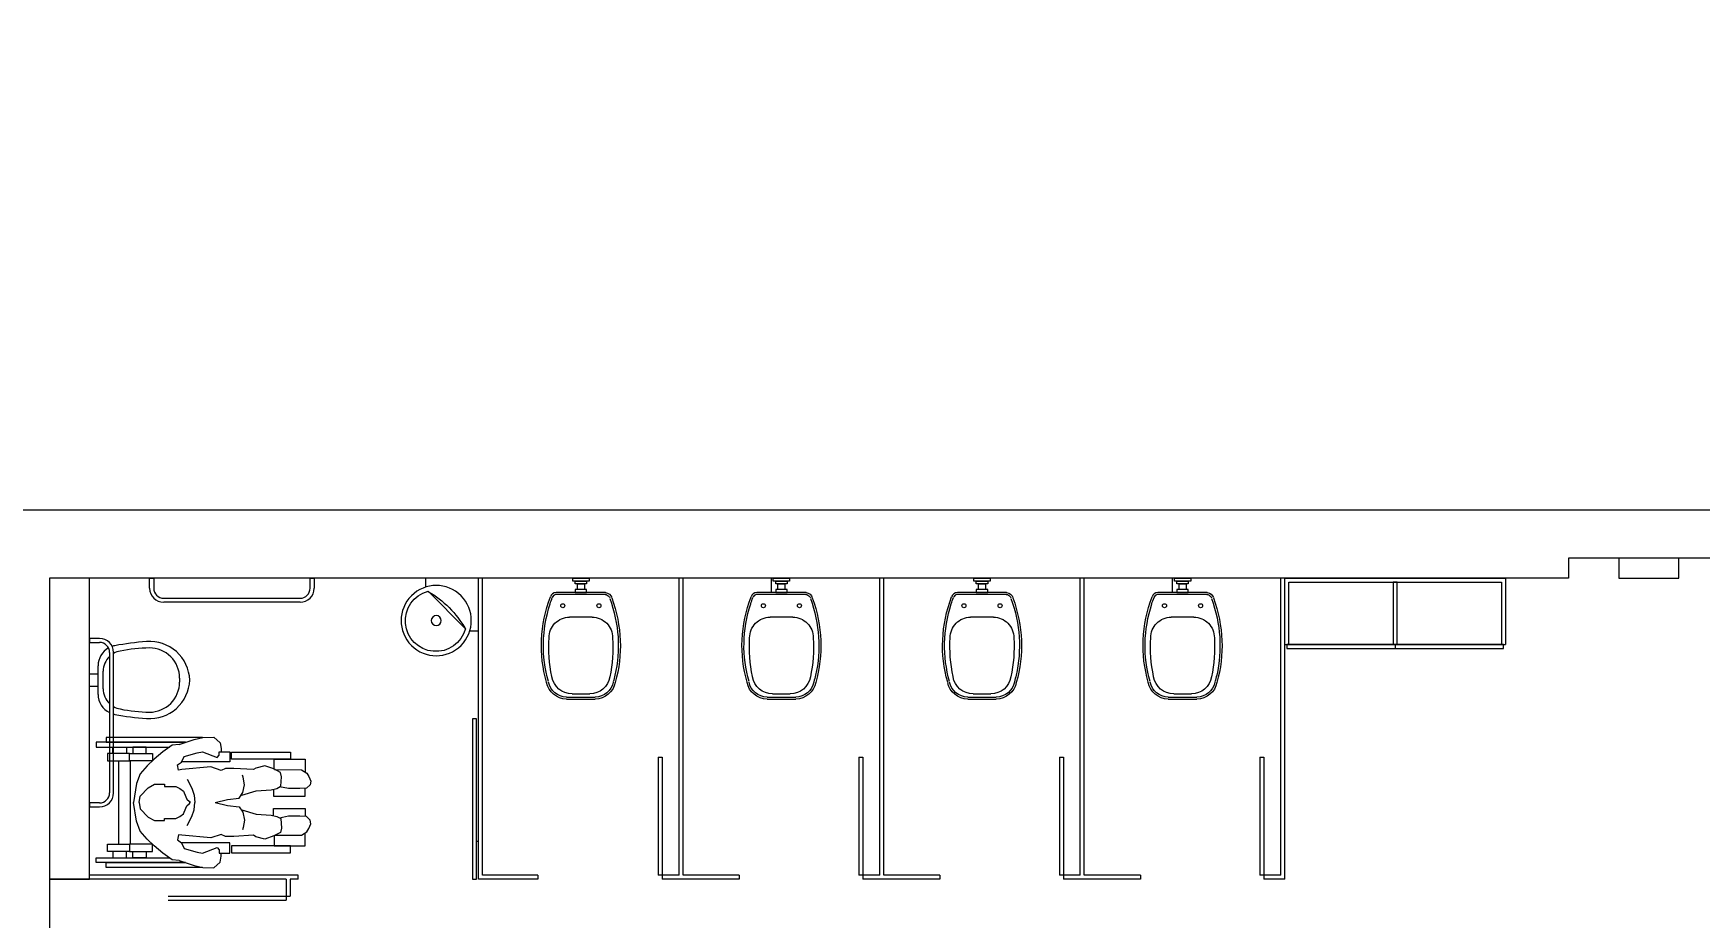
# Model space of a CAD drawing. Header units: metres. Extents: x 2999 to 3109, y 1752 to 1796.
# Drawn here: x 3092.4 to 3100.71, y 1772.1 to 1776.5 of the extents above; entities that cross this region are included whole.
import ezdxf

# ---------------------------------------------------------------- set-up
doc = ezdxf.new("R2010")
doc.units = ezdxf.units.M
doc.layers.add('PAREDES', color=7, linetype='Continuous')
doc.layers.add('VAGAS', color=253, linetype='Continuous')
doc.styles.add('ROMANS', font='romans', dxfattribs={"height": 0.16})
doc.styles.get("Standard").update_dxf_attribs({"font": 'arial.ttf'})
doc.dimstyles.new('Cota', dxfattribs={"dimtxt": 0.07, "dimasz": 0.08, "dimexe": 0.04, "dimexo": 0.04, "dimgap": 0.02, "dimtad": 1, "dimtxsty": 'Standard', "dimcen": 2.5, "dimclrd": 252, "dimclre": 252, "dimadec": 0, "dimazin": 0, "dimtfac": 1, "dimtmove": 0, "dimatfit": 3, "dimfxl": 1, "dimarcsym": 0})

# ---------------------------------------------------------------- blocks, each defined once
blk = doc.blocks.new('*D8')
at = {"layer": 'DEFPOINTS', "color": 0, "transparency": 16777216}
for p in [(3103.6223, 1794.6316), (2999.3766, 1774.0836), (3103.6223, 1773.8875)]:
    blk.add_point(p, dxfattribs=at)
at = {"layer": 'VAGAS', "color": 1, "lineweight": -2, "transparency": 16777216}
for p, q in [((2999.3766, 1774.3836), (2999.3766, 1795.1316)), ((3103.6223, 1774.1875), (3103.6223, 1795.1316)), ((2999.7266, 1794.6316), (3103.2723, 1794.6316))]:
    blk.add_line(p, q, dxfattribs=at)
at = {"layer": 'VAGAS', "color": 1, "transparency": 16777216}
for points in [[(2999.7266, 1794.6899), (2999.7266, 1794.5732), (2999.3766, 1794.6316)], [(3103.2723, 1794.6899), (3103.2723, 1794.5732), (3103.6223, 1794.6316)]]:
    blk.add_solid(points, dxfattribs=at)
at = {"layer": 'VAGAS', "color": 7, "transparency": 16777216, "insert": (3051.4994, 1795.4458), "char_height": 0.16, "attachment_point": 5, "style": 'ROMANS'}
blk.add_mtext('{\\H7.5x;104,25}', dxfattribs=at)
blk = doc.blocks.new('_ArchTick')
at = {"color": 0, "linetype": 'ByBlock', "const_width": 0.15}
blk.add_lwpolyline([(-0.5, -0.5), (0.5, 0.5)], dxfattribs=at)
blk = doc.blocks.new('*D9')
at = {"layer": 'DEFPOINTS', "color": 0, "transparency": 16777216}
for p in [(3055.0298, 1790.4896), (3101.0013, 1756.7775), (3108.2212, 1756.7775)]:
    blk.add_point(p, dxfattribs=at)
at = {"layer": 'VAGAS', "color": 1, "lineweight": -2, "transparency": 16777216}
for p, q in [((3055.3298, 1790.4896), (3108.7212, 1790.4896)), ((3108.2212, 1790.1396), (3108.2212, 1757.1275)), ((3101.3013, 1756.7775), (3108.7212, 1756.7775))]:
    blk.add_line(p, q, dxfattribs=at)
at = {"layer": 'VAGAS', "color": 1, "transparency": 16777216}
for points in [[(3108.1628, 1790.1396), (3108.2795, 1790.1396), (3108.2212, 1790.4896)], [(3108.1628, 1757.1275), (3108.2795, 1757.1275), (3108.2212, 1756.7775)]]:
    blk.add_solid(points, dxfattribs=at)
at = {"layer": 'VAGAS', "color": 7, "transparency": 16777216, "insert": (3107.4069, 1773.6336), "char_height": 0.16, "attachment_point": 5, "rotation": 90, "style": 'ROMANS'}
blk.add_mtext('{\\H7.5x;33,71}', dxfattribs=at)

msp = doc.modelspace()

# ---------------------------------------------------------------- linework, layer by layer
at = {"layer": 'PAREDES', "color": 253, "lineweight": 0}
for p, q in [((3074.4516, 1774.1275), (3102.6426, 1774.1275)), ((3100.8566, 1773.8875), (3100.0566, 1773.8875)), ((3100.0566, 1773.8875), (3100.0566, 1773.7875)), ((3100.6066, 1773.8875), (3100.3066, 1773.8875)), ((3100.3066, 1773.8875), (3100.3066, 1773.7875)), ((3100.6066, 1773.7875), (3100.6066, 1773.8875)), ((3092.4816, 1773.7875), (3092.4816, 1770.1075)), ((3100.0566, 1773.7875), (3092.4816, 1773.7875)), ((3092.6816, 1772.2875), (3092.6816, 1773.7875)), ((3092.9816, 1773.7375), (3092.9816, 1773.7875)), ((3092.9816, 1773.7875), (3093.0016, 1773.7875)), ((3093.0016, 1773.7875), (3093.0016, 1773.7375)), ((3093.7816, 1773.7375), (3093.7816, 1773.7875)), ((3093.7816, 1773.7875), (3093.8016, 1773.7875)), ((3093.8016, 1773.7875), (3093.8016, 1773.7375)), ((3094.359, 1773.7436), (3094.359, 1773.7875)), ((3094.6216, 1772.2875), (3094.6216, 1773.7875)), ((3094.6416, 1772.3075), (3094.6416, 1773.7875)), ((3095.0909, 1773.7732), (3095.0909, 1773.7875)), ((3095.0909, 1773.7875), (3095.1722, 1773.7875)), ((3095.1722, 1773.7732), (3095.0909, 1773.7732)), ((3095.103, 1773.7589), (3095.103, 1773.7732)), ((3095.103, 1773.7732), (3095.1602, 1773.7732)), ((3095.1602, 1773.7589), (3095.103, 1773.7589)), ((3095.114, 1773.7311), (3095.114, 1773.7589)), ((3095.114, 1773.7589), (3095.1491, 1773.7589)), ((3095.1491, 1773.7589), (3095.1491, 1773.7311)), ((3095.1602, 1773.7732), (3095.1602, 1773.7589)), ((3095.1722, 1773.7875), (3095.1722, 1773.7732)), ((3095.6216, 1772.3075), (3095.6216, 1773.7875)), ((3095.6416, 1772.3075), (3095.6416, 1773.7875)), ((3096.0816, 1773.7168), (3096.0816, 1773.7875)), ((3096.0909, 1773.7732), (3096.0909, 1773.7875)), ((3096.0909, 1773.7875), (3096.1722, 1773.7875)), ((3096.1722, 1773.7732), (3096.0909, 1773.7732)), ((3096.103, 1773.7589), (3096.103, 1773.7732)), ((3096.103, 1773.7732), (3096.1602, 1773.7732)), ((3096.1602, 1773.7589), (3096.103, 1773.7589)), ((3096.114, 1773.7311), (3096.114, 1773.7589)), ((3096.114, 1773.7589), (3096.1491, 1773.7589)), ((3096.1491, 1773.7589), (3096.1491, 1773.7311)), ((3096.1602, 1773.7732), (3096.1602, 1773.7589)), ((3096.1722, 1773.7875), (3096.1722, 1773.7732)), ((3096.6216, 1772.3075), (3096.6216, 1773.7875)), ((3096.6416, 1772.3075), (3096.6416, 1773.7875)), ((3097.0909, 1773.7732), (3097.0909, 1773.7875)), ((3097.0909, 1773.7875), (3097.1722, 1773.7875)), ((3097.1722, 1773.7732), (3097.0909, 1773.7732)), ((3097.103, 1773.7589), (3097.103, 1773.7732)), ((3097.103, 1773.7732), (3097.1602, 1773.7732)), ((3097.1602, 1773.7589), (3097.103, 1773.7589)), ((3097.114, 1773.7311), (3097.114, 1773.7589)), ((3097.114, 1773.7589), (3097.1491, 1773.7589)), ((3097.1491, 1773.7589), (3097.1491, 1773.7311)), ((3097.1602, 1773.7732), (3097.1602, 1773.7589)), ((3097.1722, 1773.7875), (3097.1722, 1773.7732)), ((3097.6216, 1772.3075), (3097.6216, 1773.7875)), ((3097.6416, 1772.3075), (3097.6416, 1773.7875)), ((3098.0816, 1773.7168), (3098.0816, 1773.7875)), ((3098.0909, 1773.7732), (3098.0909, 1773.7875)), ((3098.0909, 1773.7875), (3098.1722, 1773.7875)), ((3098.1722, 1773.7732), (3098.0909, 1773.7732)), ((3098.103, 1773.7589), (3098.103, 1773.7732)), ((3098.103, 1773.7732), (3098.1602, 1773.7732)), ((3098.1602, 1773.7589), (3098.103, 1773.7589)), ((3098.114, 1773.7311), (3098.114, 1773.7589)), ((3098.114, 1773.7589), (3098.1491, 1773.7589)), ((3098.1491, 1773.7589), (3098.1491, 1773.7311)), ((3098.1602, 1773.7732), (3098.1602, 1773.7589)), ((3098.1722, 1773.7875), (3098.1722, 1773.7732)), ((3098.6216, 1772.3075), (3098.6216, 1773.7875)), ((3098.6416, 1772.2875), (3098.6416, 1773.7875)), ((3098.6416, 1773.4375), (3098.6416, 1773.7875)), ((3098.6416, 1773.7875), (3099.7416, 1773.7875)), ((3098.6616, 1773.4575), (3098.6616, 1773.7675)), ((3098.6616, 1773.7675), (3099.7216, 1773.7675)), ((3099.1816, 1773.7675), (3099.1816, 1773.4575)), ((3099.2016, 1773.7675), (3099.1816, 1773.7675)), ((3099.2016, 1773.4575), (3099.2016, 1773.7675)), ((3099.7216, 1773.7675), (3099.7216, 1773.4575)), ((3099.7416, 1773.7875), (3099.7416, 1773.4575)), ((3100.3066, 1773.7875), (3100.6066, 1773.7875)), ((3093.0516, 1773.6875), (3093.7316, 1773.6875)), ((3093.7316, 1773.6675), (3093.0516, 1773.6675)), ((3094.5562, 1773.5354), (3094.3695, 1773.7221)), ((3095.2544, 1773.7168), (3095.0087, 1773.7168)), ((3095.2544, 1773.7068), (3095.0087, 1773.7068)), ((3095.103, 1773.7311), (3095.103, 1773.7168)), ((3095.1602, 1773.7311), (3095.103, 1773.7311)), ((3095.103, 1773.7168), (3095.1602, 1773.7168)), ((3095.1491, 1773.7311), (3095.114, 1773.7311)), ((3095.1602, 1773.7168), (3095.1602, 1773.7311)), ((3096.2544, 1773.7168), (3096.0087, 1773.7168)), ((3096.2544, 1773.7068), (3096.0087, 1773.7068)), ((3096.103, 1773.7311), (3096.103, 1773.7168)), ((3096.1602, 1773.7311), (3096.103, 1773.7311)), ((3096.103, 1773.7168), (3096.1602, 1773.7168)), ((3096.1491, 1773.7311), (3096.114, 1773.7311)), ((3096.1602, 1773.7168), (3096.1602, 1773.7311)), ((3097.2544, 1773.7168), (3097.0087, 1773.7168)), ((3097.2544, 1773.7068), (3097.0087, 1773.7068)), ((3097.103, 1773.7311), (3097.103, 1773.7168)), ((3097.1602, 1773.7311), (3097.103, 1773.7311)), ((3097.103, 1773.7168), (3097.1602, 1773.7168)), ((3097.1491, 1773.7311), (3097.114, 1773.7311)), ((3097.1602, 1773.7168), (3097.1602, 1773.7311)), ((3098.2544, 1773.7168), (3098.0087, 1773.7168)), ((3098.2544, 1773.7068), (3098.0087, 1773.7068)), ((3098.103, 1773.7311), (3098.103, 1773.7168)), ((3098.1602, 1773.7311), (3098.103, 1773.7311)), ((3098.103, 1773.7168), (3098.1602, 1773.7168)), ((3098.1491, 1773.7311), (3098.114, 1773.7311)), ((3098.1602, 1773.7168), (3098.1602, 1773.7311)), ((3095.1885, 1773.5932), (3095.0747, 1773.5932)), ((3096.1885, 1773.5932), (3096.0747, 1773.5932)), ((3097.1885, 1773.5932), (3097.0747, 1773.5932)), ((3098.1885, 1773.5932), (3098.0747, 1773.5932)), ((3094.5777, 1773.5249), (3094.6216, 1773.5249)), ((3092.7316, 1773.4875), (3092.6816, 1773.4875)), ((3092.6816, 1773.4875), (3092.6816, 1773.4675)), ((3092.6816, 1773.4675), (3092.7316, 1773.4675)), ((3092.7816, 1773.4175), (3092.7816, 1772.7175)), ((3092.8016, 1772.7175), (3092.8016, 1773.4175)), ((3098.6416, 1773.4575), (3099.7416, 1773.4575)), ((3099.7316, 1773.4575), (3098.6516, 1773.4575)), ((3098.6516, 1773.4575), (3098.6516, 1773.4375)), ((3098.6516, 1773.4375), (3099.7316, 1773.4375)), ((3099.1816, 1773.4575), (3099.2016, 1773.4575)), ((3099.1916, 1773.4575), (3099.1916, 1773.4375)), ((3099.7316, 1773.4375), (3099.7316, 1773.4575)), ((3092.7245, 1773.2087), (3092.7245, 1773.3513)), ((3092.7245, 1773.31), (3092.6816, 1773.31)), ((3092.6816, 1773.25), (3092.7245, 1773.25)), ((3092.7245, 1773.25), (3092.7245, 1773.31)), ((3092.7499, 1773.2361), (3092.7499, 1773.3239)), ((3093.1309, 1773.29), (3093.1309, 1773.27)), ((3095.0603, 1773.1953), (3095.2029, 1773.1953)), ((3095.0603, 1773.1853), (3095.2029, 1773.1853)), ((3095.0877, 1773.2107), (3095.1755, 1773.2107)), ((3096.0603, 1773.1953), (3096.2029, 1773.1953)), ((3096.0603, 1773.1853), (3096.2029, 1773.1853)), ((3096.0877, 1773.2107), (3096.1755, 1773.2107)), ((3097.0603, 1773.1953), (3097.2029, 1773.1953)), ((3097.0603, 1773.1853), (3097.2029, 1773.1853)), ((3097.0877, 1773.2107), (3097.1755, 1773.2107)), ((3098.0603, 1773.1953), (3098.2029, 1773.1953)), ((3098.0603, 1773.1853), (3098.2029, 1773.1853)), ((3098.0877, 1773.2107), (3098.1755, 1773.2107)), ((3094.6116, 1773.0859), (3094.5916, 1773.0859)), ((3094.5916, 1773.0859), (3094.5916, 1772.2875)), ((3094.6116, 1772.2875), (3094.6116, 1773.0859)), ((3093.161, 1772.9699), (3092.7151, 1772.9699)), ((3092.7151, 1772.9699), (3092.7151, 1772.9458)), ((3092.7151, 1772.9458), (3093.08, 1772.9458)), ((3093.2453, 1772.9939), (3092.7641, 1772.9939)), ((3092.7641, 1772.9939), (3092.7641, 1772.9699)), ((3093.161, 1772.9699), (3092.7641, 1772.9699)), ((3092.7641, 1772.9699), (3093.161, 1772.9699)), ((3092.7982, 1772.9458), (3092.866, 1772.9458)), ((3092.7982, 1772.9137), (3092.7982, 1772.9458)), ((3092.866, 1772.9458), (3092.866, 1772.9137)), ((3092.965, 1772.9458), (3092.8973, 1772.9458)), ((3092.8973, 1772.9458), (3092.8973, 1772.9137)), ((3092.965, 1772.9137), (3092.965, 1772.9458)), ((3093.0478, 1772.9227), (3093.0034, 1772.8854)), ((3093.0937, 1772.9557), (3093.0478, 1772.9227)), ((3093.1281, 1772.9585), (3093.0937, 1772.9557)), ((3093.1281, 1772.9585), (3093.2027, 1772.9843)), ((3093.2027, 1772.9843), (3093.2472, 1772.9944)), ((3093.2185, 1772.9169), (3093.2443, 1772.9227)), ((3093.2443, 1772.9227), (3093.3175, 1772.894)), ((3093.2453, 1772.9939), (3093.2453, 1772.9939)), ((3093.2472, 1772.9944), (3093.3017, 1772.9958)), ((3093.3017, 1772.9958), (3093.3332, 1772.9671)), ((3093.3287, 1772.9053), (3093.3287, 1772.9226)), ((3093.3287, 1772.9226), (3093.3817, 1772.9226)), ((3093.3332, 1772.9671), (3093.3376, 1772.9384)), ((3093.3376, 1772.9384), (3093.3376, 1772.9226)), ((3093.3817, 1772.9226), (3093.3817, 1772.8718)), ((3093.3892, 1772.9205), (3093.6835, 1772.9205)), ((3093.3892, 1772.886), (3093.3892, 1772.9205)), ((3093.6835, 1772.9205), (3093.6835, 1772.886)), ((3092.8816, 1772.9137), (3092.7722, 1772.9137)), ((3092.7722, 1772.9137), (3092.7722, 1772.8773)), ((3092.7722, 1772.8773), (3092.8816, 1772.8773)), ((3092.866, 1772.9137), (3092.7982, 1772.9137)), ((3092.8269, 1772.8773), (3092.8269, 1772.4625)), ((3092.8816, 1772.8773), (3092.8816, 1772.9137)), ((3092.8816, 1772.9137), (3092.9954, 1772.9137)), ((3092.8816, 1772.8773), (3092.8816, 1772.9137)), ((3092.9954, 1772.8773), (3092.8816, 1772.8773)), ((3092.8846, 1772.8773), (3092.8846, 1772.4625)), ((3092.8973, 1772.9137), (3092.965, 1772.9137)), ((3092.9689, 1772.8524), (3092.9345, 1772.8123)), ((3093.0034, 1772.8854), (3092.9689, 1772.8524)), ((3092.9954, 1772.9137), (3092.9954, 1772.8773)), ((3093.121, 1772.8567), (3093.1396, 1772.8711)), ((3093.1253, 1772.8309), (3093.121, 1772.8567)), ((3093.3817, 1772.8718), (3093.1383, 1772.8718)), ((3093.1396, 1772.8711), (3093.154, 1772.8997)), ((3093.2874, 1772.8467), (3093.1425, 1772.8338)), ((3093.154, 1772.8997), (3093.2185, 1772.9169)), ((3093.3376, 1772.8295), (3093.2874, 1772.8467)), ((3093.3175, 1772.894), (3093.3287, 1772.9053)), ((3093.3605, 1772.8395), (3093.3376, 1772.8295)), ((3093.4007, 1772.8395), (3093.3605, 1772.8395)), ((3093.6835, 1772.886), (3093.3892, 1772.886)), ((3093.4996, 1772.8338), (3093.4007, 1772.8395)), ((3093.5111, 1772.841), (3093.4996, 1772.8338)), ((3093.5556, 1772.8524), (3093.5111, 1772.841)), ((3093.6015, 1772.8367), (3093.5556, 1772.8524)), ((3093.6344, 1772.8195), (3093.6015, 1772.8367)), ((3093.602, 1772.8337), (3093.602, 1772.886)), ((3093.602, 1772.886), (3093.7569, 1772.886)), ((3093.7569, 1772.886), (3093.7569, 1772.8214)), ((3095.5176, 1772.8959), (3095.5376, 1772.8959)), ((3095.5176, 1772.8959), (3095.5176, 1772.3075)), ((3095.5376, 1772.8959), (3095.5376, 1772.3075)), ((3096.5176, 1772.8959), (3096.5376, 1772.8959)), ((3096.5176, 1772.8959), (3096.5176, 1772.3075)), ((3096.5376, 1772.8959), (3096.5376, 1772.3075)), ((3097.5176, 1772.8959), (3097.5376, 1772.8959)), ((3097.5176, 1772.8959), (3097.5176, 1772.3075)), ((3097.5376, 1772.8959), (3097.5376, 1772.3075)), ((3098.5176, 1772.8959), (3098.5376, 1772.8959)), ((3098.5176, 1772.8959), (3098.5176, 1772.3075)), ((3098.5376, 1772.8959), (3098.5376, 1772.3075)), ((3092.9159, 1772.7636), (3092.9003, 1772.6699)), ((3092.9345, 1772.8123), (3092.9159, 1772.7636)), ((3092.9747, 1772.7435), (3093.0062, 1772.7607)), ((3093.0062, 1772.7607), (3093.0564, 1772.7607)), ((3093.0564, 1772.7607), (3093.055, 1772.7492)), ((3093.1425, 1772.8338), (3093.1253, 1772.8309)), ((3093.1683, 1772.7851), (3093.1913, 1772.7406)), ((3093.448, 1772.7951), (3093.4437, 1772.8066)), ((3093.4466, 1772.7191), (3093.4552, 1772.7578)), ((3093.4552, 1772.7578), (3093.448, 1772.7951)), ((3093.6048, 1772.8337), (3093.7395, 1772.8323)), ((3093.6387, 1772.798), (3093.6344, 1772.8195)), ((3093.6359, 1772.7507), (3093.6387, 1772.798)), ((3093.7395, 1772.8323), (3093.7655, 1772.8161)), ((3093.782, 1772.7578), (3093.763, 1772.7406)), ((3093.7655, 1772.8161), (3093.7758, 1772.7993)), ((3093.7758, 1772.7993), (3093.7854, 1772.7764)), ((3093.7854, 1772.7764), (3093.782, 1772.7578)), ((3093.782, 1772.7578), (3093.782, 1772.7578)), ((3092.9159, 1772.5762), (3092.9003, 1772.6699)), ((3092.9289, 1772.6699), (3092.9345, 1772.7019)), ((3092.9289, 1772.6699), (3092.9345, 1772.6379)), ((3092.9345, 1772.7019), (3092.9747, 1772.7435)), ((3093.055, 1772.7492), (3093.1124, 1772.7492)), ((3093.1124, 1772.7492), (3093.1325, 1772.7392)), ((3093.1325, 1772.7392), (3093.1511, 1772.7263)), ((3093.1511, 1772.7263), (3093.1626, 1772.6976)), ((3093.1626, 1772.6976), (3093.1669, 1772.6862)), ((3093.1669, 1772.6862), (3093.1798, 1772.6747)), ((3093.1798, 1772.6747), (3093.1841, 1772.6704)), ((3093.1798, 1772.6651), (3093.1841, 1772.6694)), ((3093.1913, 1772.7406), (3093.2027, 1772.7062)), ((3093.2027, 1772.7062), (3093.2069, 1772.6699)), ((3093.2027, 1772.6336), (3093.2069, 1772.6699)), ((3093.3084, 1772.6699), (3093.3691, 1772.6847)), ((3093.3084, 1772.6699), (3093.3691, 1772.6551)), ((3093.3691, 1772.6847), (3093.4279, 1772.6919)), ((3093.4279, 1772.6919), (3093.4466, 1772.7191)), ((3093.4408, 1772.7062), (3093.5125, 1772.7277)), ((3093.5125, 1772.7277), (3093.5871, 1772.7335)), ((3093.5871, 1772.7335), (3093.6158, 1772.7392)), ((3093.5991, 1772.7363), (3093.5991, 1772.7004)), ((3093.5991, 1772.7004), (3093.7569, 1772.7004)), ((3093.6158, 1772.7392), (3093.6359, 1772.7507)), ((3093.6737, 1772.7391), (3093.6292, 1772.7477)), ((3093.7311, 1772.7391), (3093.6737, 1772.7391)), ((3093.763, 1772.7406), (3093.7311, 1772.7391)), ((3093.7569, 1772.7004), (3093.7569, 1772.7401)), ((3092.7316, 1772.6675), (3092.6816, 1772.6675)), ((3092.6816, 1772.6675), (3092.6816, 1772.6475)), ((3092.6816, 1772.6475), (3092.7316, 1772.6475)), ((3092.9345, 1772.6379), (3092.9747, 1772.5963)), ((3092.9747, 1772.5963), (3093.0062, 1772.5791)), ((3093.0564, 1772.5791), (3093.055, 1772.5906)), ((3093.055, 1772.5906), (3093.1124, 1772.5906)), ((3093.1124, 1772.5906), (3093.1325, 1772.6006)), ((3093.1325, 1772.6006), (3093.1511, 1772.6135)), ((3093.1511, 1772.6135), (3093.1626, 1772.6422)), ((3093.1626, 1772.6422), (3093.1669, 1772.6536)), ((3093.1669, 1772.6536), (3093.1798, 1772.6651)), ((3093.1683, 1772.5547), (3093.1913, 1772.5992)), ((3093.1913, 1772.5992), (3093.2027, 1772.6336)), ((3093.3691, 1772.6551), (3093.4279, 1772.6479)), ((3093.4279, 1772.6479), (3093.4466, 1772.6207)), ((3093.4408, 1772.6336), (3093.5125, 1772.6121)), ((3093.4466, 1772.6207), (3093.4552, 1772.582)), ((3093.5125, 1772.6121), (3093.5871, 1772.6063)), ((3093.5871, 1772.6063), (3093.6158, 1772.6006)), ((3093.5991, 1772.6035), (3093.5991, 1772.6394)), ((3093.5991, 1772.6394), (3093.7569, 1772.6394)), ((3093.6158, 1772.6006), (3093.6359, 1772.5891)), ((3093.6737, 1772.6007), (3093.6292, 1772.5921)), ((3093.6359, 1772.5891), (3093.6387, 1772.5418)), ((3093.7311, 1772.6007), (3093.6737, 1772.6007)), ((3093.763, 1772.5992), (3093.7311, 1772.6007)), ((3093.7569, 1772.6394), (3093.7569, 1772.5997)), ((3093.782, 1772.582), (3093.763, 1772.5992)), ((3092.9345, 1772.5275), (3092.9159, 1772.5762)), ((3092.9689, 1772.4874), (3092.9345, 1772.5275)), ((3093.0062, 1772.5791), (3093.0564, 1772.5791)), ((3093.1253, 1772.5089), (3093.121, 1772.4831)), ((3093.1425, 1772.506), (3093.1253, 1772.5089)), ((3093.2874, 1772.4931), (3093.1425, 1772.506)), ((3093.3376, 1772.5103), (3093.2874, 1772.4931)), ((3093.3605, 1772.5003), (3093.3376, 1772.5103)), ((3093.4996, 1772.506), (3093.4007, 1772.5003)), ((3093.448, 1772.5447), (3093.4437, 1772.5332)), ((3093.4552, 1772.582), (3093.448, 1772.5447)), ((3093.5111, 1772.4988), (3093.4996, 1772.506)), ((3093.6015, 1772.5031), (3093.5556, 1772.4874)), ((3093.6344, 1772.5203), (3093.6015, 1772.5031)), ((3093.602, 1772.5061), (3093.602, 1772.4538)), ((3093.6048, 1772.5061), (3093.7395, 1772.5075)), ((3093.6387, 1772.5418), (3093.6344, 1772.5203)), ((3093.7395, 1772.5075), (3093.7655, 1772.5237)), ((3093.7569, 1772.4538), (3093.7569, 1772.5184)), ((3093.7655, 1772.5237), (3093.7758, 1772.5405)), ((3093.7758, 1772.5405), (3093.7854, 1772.5634)), ((3093.7854, 1772.5634), (3093.782, 1772.582)), ((3093.782, 1772.582), (3093.782, 1772.582)), ((3092.7722, 1772.4625), (3092.8816, 1772.4625)), ((3092.7722, 1772.4261), (3092.7722, 1772.4625)), ((3092.8816, 1772.4261), (3092.7722, 1772.4261)), ((3092.866, 1772.4261), (3092.7982, 1772.4261)), ((3092.7982, 1772.4261), (3092.7982, 1772.394)), ((3092.866, 1772.394), (3092.866, 1772.4261)), ((3092.8816, 1772.4625), (3092.8816, 1772.4261)), ((3092.9954, 1772.4625), (3092.8816, 1772.4625)), ((3092.8816, 1772.4625), (3092.8816, 1772.4261)), ((3092.8816, 1772.4261), (3092.9954, 1772.4261)), ((3092.8973, 1772.394), (3092.8973, 1772.4261)), ((3092.8973, 1772.4261), (3092.965, 1772.4261)), ((3092.965, 1772.4261), (3092.965, 1772.394)), ((3093.0034, 1772.4544), (3092.9689, 1772.4874)), ((3092.9954, 1772.4261), (3092.9954, 1772.4625)), ((3093.0478, 1772.4171), (3093.0034, 1772.4544)), ((3093.121, 1772.4831), (3093.1396, 1772.4687)), ((3093.3817, 1772.468), (3093.1383, 1772.468)), ((3093.1396, 1772.4687), (3093.154, 1772.4401)), ((3093.154, 1772.4401), (3093.2185, 1772.4229)), ((3093.2185, 1772.4229), (3093.2443, 1772.4171)), ((3093.2443, 1772.4171), (3093.3175, 1772.4458)), ((3093.3175, 1772.4458), (3093.3287, 1772.4345)), ((3093.3287, 1772.4345), (3093.3287, 1772.4172)), ((3093.4007, 1772.5003), (3093.3605, 1772.5003)), ((3093.3817, 1772.4172), (3093.3817, 1772.468)), ((3093.6835, 1772.4538), (3093.3892, 1772.4538)), ((3093.3892, 1772.4538), (3093.3892, 1772.4193)), ((3093.3892, 1772.4193), (3093.6835, 1772.4193)), ((3093.5556, 1772.4874), (3093.5111, 1772.4988)), ((3093.602, 1772.4538), (3093.7569, 1772.4538)), ((3093.6835, 1772.4193), (3093.6835, 1772.4538)), ((3094.6116, 1772.4775), (3094.6216, 1772.4775)), ((3092.7151, 1772.3699), (3092.7151, 1772.394)), ((3092.7151, 1772.394), (3093.08, 1772.394)), ((3093.161, 1772.3699), (3092.7151, 1772.3699)), ((3093.161, 1772.3699), (3092.7641, 1772.3699)), ((3092.7641, 1772.3459), (3092.7641, 1772.3699)), ((3092.7641, 1772.3699), (3093.161, 1772.3699)), ((3093.2453, 1772.3459), (3092.7641, 1772.3459)), ((3092.7982, 1772.394), (3092.866, 1772.394)), ((3092.965, 1772.394), (3092.8973, 1772.394)), ((3093.0937, 1772.3841), (3093.0478, 1772.4171)), ((3093.1281, 1772.3813), (3093.0937, 1772.3841)), ((3093.1281, 1772.3813), (3093.2027, 1772.3555)), ((3093.2027, 1772.3555), (3093.2472, 1772.3454)), ((3093.2453, 1772.3459), (3093.2453, 1772.3459)), ((3093.2472, 1772.3454), (3093.3017, 1772.344)), ((3093.3017, 1772.344), (3093.3332, 1772.3727)), ((3093.3287, 1772.4172), (3093.3817, 1772.4172)), ((3093.3332, 1772.3727), (3093.3376, 1772.4014)), ((3093.3376, 1772.4014), (3093.3376, 1772.4172)), ((3093.6616, 1772.2875), (3092.4816, 1772.2875)), ((3092.4816, 1772.2875), (3092.6816, 1772.2875)), ((3093.6616, 1772.3075), (3092.6816, 1772.3075)), ((3093.7216, 1772.3075), (3092.6816, 1772.3075)), ((3093.6616, 1772.2875), (3092.6816, 1772.2875)), ((3093.6616, 1772.2875), (3093.6616, 1772.2035)), ((3093.7216, 1772.2875), (3093.6816, 1772.2875)), ((3093.6816, 1772.2875), (3093.6816, 1772.2035)), ((3093.7216, 1772.2875), (3093.7216, 1772.3075)), ((3094.5916, 1772.2875), (3094.6116, 1772.2875)), ((3094.9176, 1772.2875), (3094.6216, 1772.2875)), ((3094.9176, 1772.3075), (3094.6416, 1772.3075)), ((3094.9176, 1772.3075), (3094.9176, 1772.2875)), ((3095.5376, 1772.3075), (3095.5176, 1772.3075)), ((3095.6216, 1772.3075), (3095.5376, 1772.3075)), ((3095.5376, 1772.3075), (3095.5376, 1772.2875)), ((3095.6416, 1772.2875), (3095.5376, 1772.2875)), ((3095.9216, 1772.3075), (3095.6416, 1772.3075)), ((3095.9216, 1772.2875), (3095.6416, 1772.2875)), ((3095.9216, 1772.3075), (3095.9216, 1772.2875)), ((3096.5376, 1772.3075), (3096.5176, 1772.3075)), ((3096.6216, 1772.3075), (3096.5376, 1772.3075)), ((3096.5376, 1772.3075), (3096.5376, 1772.2875)), ((3096.6416, 1772.2875), (3096.5376, 1772.2875)), ((3096.9216, 1772.3075), (3096.6416, 1772.3075)), ((3096.9216, 1772.2875), (3096.6416, 1772.2875)), ((3096.9216, 1772.3075), (3096.9216, 1772.2875)), ((3097.5376, 1772.3075), (3097.5176, 1772.3075)), ((3097.6216, 1772.3075), (3097.5376, 1772.3075)), ((3097.5376, 1772.3075), (3097.5376, 1772.2875)), ((3097.6416, 1772.2875), (3097.5376, 1772.2875)), ((3097.9216, 1772.3075), (3097.6416, 1772.3075)), ((3097.9216, 1772.2875), (3097.6416, 1772.2875)), ((3097.9216, 1772.3075), (3097.9216, 1772.2875)), ((3098.5376, 1772.3075), (3098.5176, 1772.3075)), ((3098.6216, 1772.3075), (3098.5376, 1772.3075)), ((3098.5376, 1772.3075), (3098.5376, 1772.2875)), ((3098.6416, 1772.2875), (3098.5376, 1772.2875)), ((3093.0731, 1772.2035), (3093.6616, 1772.2035)), ((3093.0731, 1772.1835), (3093.6616, 1772.1835)), ((3093.6616, 1772.2035), (3093.6816, 1772.2035)), ((3093.6616, 1772.2035), (3093.6616, 1772.1835))]:
    msp.add_line(p, q, dxfattribs=at)
for centre in [(3095.0416, 1773.6506), (3095.2216, 1773.6506), (3096.0416, 1773.6506), (3096.2216, 1773.6506), (3097.0416, 1773.6506), (3097.2216, 1773.6506), (3098.0416, 1773.6506), (3098.2216, 1773.6506)]:
    msp.add_circle(centre, 0.01, dxfattribs=at)
for centre, radius, start, end in [((3093.0516, 1773.7375), 0.07, 180, 270), ((3093.0516, 1773.7375), 0.05, 180, 270), ((3093.7316, 1773.7375), 0.05, 270, 0), ((3093.7316, 1773.7375), 0.07, 270, 0), ((3092.7316, 1773.4175), 0.07, 0, 90), ((3092.7316, 1773.4175), 0.05, 360, 90), ((3092.7316, 1772.7175), 0.07, 270, 0), ((3092.7316, 1772.7175), 0.05, 270, 0)]:
    msp.add_arc(centre, radius, start, end, dxfattribs=at)
at = {"layer": 'PAREDES', "color": 253, "lineweight": 0, "extrusion": (0, 0, -1)}
for centre, major_axis, ratio, start_param, end_param in [((3094.4104, 1773.5763), (0.175, 0), 1, 3.926991, 10.210176), ((3094.409, 1773.5749), (0, 0.1524), 1, 1.832596, 6.021386), ((3094.1145, 1773.2804), (0, 0.5099), 1, 0.523599, 1.047198), ((3096.4086, 1773.5397), (1.47, 0.1592), 0.66265, 3.026498, 3.461338), ((3095.2544, 1773.6914), (0.0303, -0.0126), 0.748805, 4.411632, 5.777915), ((3093.8546, 1773.5382), (1.47, -0.1586), 0.667411, -0.313566, 0.114785), ((3097.4086, 1773.5397), (1.47, 0.1592), 0.66265, 3.026498, 3.461338), ((3096.2544, 1773.6914), (0.0303, -0.0126), 0.748805, 4.411632, 5.777915), ((3094.8546, 1773.5382), (1.47, -0.1586), 0.667411, -0.313566, 0.114785), ((3098.4086, 1773.5397), (1.47, 0.1592), 0.66265, 3.026498, 3.461338), ((3097.2544, 1773.6914), (0.0303, -0.0126), 0.748805, 4.411632, 5.777915), ((3095.8546, 1773.5382), (1.47, -0.1586), 0.667411, -0.313566, 0.114785), ((3099.4086, 1773.5397), (1.47, 0.1592), 0.66265, 3.026498, 3.461338), ((3098.2544, 1773.6914), (0.0303, -0.0126), 0.748805, 4.411632, 5.777915), ((3096.8546, 1773.5382), (1.47, -0.1586), 0.667411, -0.313566, 0.114785), ((3094.4104, 1773.5763), (0.025, 0), 1, 3.926991, 10.210176), ((3095.0747, 1773.4916), (0.0718, -0.0718), 1, 2.345897, 3.926991), ((3095.1885, 1773.4916), (0.0718, 0.0718), 1, 5.497787, 7.078881), ((3096.0747, 1773.4916), (0.0718, -0.0718), 1, 2.345897, 3.926991), ((3096.1885, 1773.4916), (0.0718, 0.0718), 1, 5.497787, 7.078881), ((3097.0747, 1773.4916), (0.0718, -0.0718), 1, 2.345897, 3.926991), ((3097.1885, 1773.4916), (0.0718, 0.0718), 1, 5.497787, 7.078881), ((3098.0747, 1773.4916), (0.0718, -0.0718), 1, 2.345897, 3.926991), ((3098.1885, 1773.4916), (0.0718, 0.0718), 1, 5.497787, 7.078881), ((3095.6769, 1773.4456), (0.4987, -0.4987), 1, 2.144835, 2.420074), ((3094.5863, 1773.4441), (0.4987, 0.4987), 1, 0.721519, 0.996758), ((3096.6769, 1773.4456), (0.4987, -0.4987), 1, 2.144835, 2.420074), ((3095.5863, 1773.4441), (0.4987, 0.4987), 1, 0.721519, 0.996758), ((3097.6769, 1773.4456), (0.4987, -0.4987), 1, 2.144835, 2.420074), ((3096.5863, 1773.4441), (0.4987, 0.4987), 1, 0.721519, 0.996758), ((3098.6769, 1773.4456), (0.4987, -0.4987), 1, 2.144835, 2.420074), ((3097.5863, 1773.4441), (0.4987, 0.4987), 1, 0.721519, 0.996758), ((3095.0603, 1773.2869), (0.0718, -0.0718), 1, 0.785398, 2.171539), ((3095.0603, 1773.2869), (0.0648, -0.0648), 1, 0.785398, 2.171539), ((3095.0877, 1773.3123), (0.0718, -0.0718), 1, 0.785398, 2.196671), ((3095.1755, 1773.3123), (0.0718, 0.0718), 1, 0.944921, 2.356194), ((3095.2029, 1773.2869), (0.0648, 0.0648), 1, 0.970054, 2.356194), ((3095.2029, 1773.2869), (0.0718, 0.0718), 1, 0.970054, 2.356194), ((3096.0603, 1773.2869), (0.0718, -0.0718), 1, 0.785398, 2.171539), ((3096.0603, 1773.2869), (0.0648, -0.0648), 1, 0.785398, 2.171539), ((3096.0877, 1773.3123), (0.0718, -0.0718), 1, 0.785398, 2.196671), ((3096.1755, 1773.3123), (0.0718, 0.0718), 1, 0.944921, 2.356194), ((3096.2029, 1773.2869), (0.0648, 0.0648), 1, 0.970054, 2.356194), ((3096.2029, 1773.2869), (0.0718, 0.0718), 1, 0.970054, 2.356194), ((3097.0603, 1773.2869), (0.0718, -0.0718), 1, 0.785398, 2.171539), ((3097.0603, 1773.2869), (0.0648, -0.0648), 1, 0.785398, 2.171539), ((3097.0877, 1773.3123), (0.0718, -0.0718), 1, 0.785398, 2.196671), ((3097.1755, 1773.3123), (0.0718, 0.0718), 1, 0.944921, 2.356194), ((3097.2029, 1773.2869), (0.0648, 0.0648), 1, 0.970054, 2.356194), ((3097.2029, 1773.2869), (0.0718, 0.0718), 1, 0.970054, 2.356194), ((3098.0603, 1773.2869), (0.0718, -0.0718), 1, 0.785398, 2.171539), ((3098.0603, 1773.2869), (0.0648, -0.0648), 1, 0.785398, 2.171539), ((3098.0877, 1773.3123), (0.0718, -0.0718), 1, 0.785398, 2.196671), ((3098.1755, 1773.3123), (0.0718, 0.0718), 1, 0.944921, 2.356194), ((3098.2029, 1773.2869), (0.0648, 0.0648), 1, 0.970054, 2.356194), ((3098.2029, 1773.2869), (0.0718, 0.0718), 1, 0.970054, 2.356194)]:
    msp.add_ellipse(centre, major_axis=major_axis, ratio=ratio, start_param=start_param, end_param=end_param, dxfattribs=at)
at = {"layer": 'PAREDES', "color": 253, "lineweight": 0}
for centre, major_axis, ratio, start_param, end_param in [((3095.0087, 1773.6914), (0.0285, 0.0118), 0.802157, 1.250008, 2.532667), ((3096.0087, 1773.6914), (0.0285, 0.0118), 0.802157, 1.250008, 2.532667), ((3097.0087, 1773.6914), (0.0285, 0.0118), 0.802157, 1.250008, 2.532667), ((3098.0087, 1773.6914), (0.0285, 0.0118), 0.802157, 1.250008, 2.532667), ((3092.8261, 1773.3513), (-0.0718, -0.0718), 1, 4.439404, 5.497787), ((3092.8261, 1773.3513), (-0.0718, -0.0718), 1, 4.111647, 4.242061), ((3092.8515, 1773.3239), (-0.0718, 0.0718), 1, 5.65731, 6.011648), ((3093.0774, 1772.003), (-1.0416, 1.0416), 1, 5.573029, 5.682094), ((3092.9833, 1772.7347), (-0.4987, 0.4987), 1, 5.502109, 5.709147), ((3092.9817, 1773.2725), (-0.1414, -0.1414), 1, 2.393713, 4.002233), ((3092.9809, 1773.29), (-0.1061, 0.1061), 1, 3.926991, 5.502109), ((3092.8515, 1773.3239), (-0.0718, 0.0718), 1, 6.257059, 7.068583), ((3092.9817, 1773.2875), (-0.1414, 0.1414), 1, 2.280953, 3.889472), ((3092.9809, 1773.27), (-0.1061, 0.1061), 1, 2.351872, 3.926991), ((3092.8261, 1773.2087), (-0.0718, 0.0718), 1, 0.785398, 1.902384), ((3092.8515, 1773.2361), (-0.0718, -0.0718), 1, -0.785398, 0.026127), ((3092.8515, 1773.2361), (-0.0718, -0.0718), 1, 0.271538, 0.625875), ((3092.8261, 1773.2087), (-0.0718, 0.0718), 1, 2.112239, 2.171539), ((3093.0774, 1774.557), (-1.0416, -1.0416), 1, 0.601091, 0.710156), ((3092.9833, 1773.8253), (-0.4987, -0.4987), 1, 0.574039, 0.781076)]:
    msp.add_ellipse(centre, major_axis=major_axis, ratio=ratio, start_param=start_param, end_param=end_param, dxfattribs=at)
for points, knots in [([(3094.97, 1773.2725), (3094.9339, 1773.3978), (3094.9367, 1773.5301), (3094.9817, 1773.6701), (3094.9854, 1773.6808), (3094.9893, 1773.6913)], [3.0264977, 3.0264977, 3.0264977, 3.0264977, 3.4283239, 3.4283239, 3.4613379, 3.4613379, 3.4613379, 3.4613379]), ([(3095.01, 1773.7069), (3095.0032, 1773.706), (3094.9962, 1773.702), (3094.991, 1773.6953), (3094.99, 1773.6934), (3094.9894, 1773.6916)], [1.250008, 1.250008, 1.250008, 1.250008, 2.190527, 2.190527, 2.532667, 2.532667, 2.532667, 2.532667]), ([(3095.2528, 1773.707), (3095.2601, 1773.7058), (3095.2676, 1773.7015), (3095.2739, 1773.6939), (3095.2752, 1773.6913), (3095.2758, 1773.689)], [4.411632, 4.411632, 4.411632, 4.411632, 5.32342, 5.32342, 5.777915, 5.777915, 5.777915, 5.777915]), ([(3095.2761, 1773.6865), (3095.3217, 1773.5595), (3095.3304, 1773.429), (3095.2992, 1773.2932), (3095.2963, 1773.2821), (3095.2931, 1773.271)], [-0.3135665, -0.3135665, -0.3135665, -0.3135665, 0.0795115, 0.0795115, 0.1147855, 0.1147855, 0.1147855, 0.1147855]), ([(3095.97, 1773.2725), (3095.9339, 1773.3978), (3095.9367, 1773.5301), (3095.9817, 1773.6701), (3095.9854, 1773.6808), (3095.9893, 1773.6913)], [3.0264977, 3.0264977, 3.0264977, 3.0264977, 3.4283239, 3.4283239, 3.4613379, 3.4613379, 3.4613379, 3.4613379]), ([(3096.01, 1773.7069), (3096.0032, 1773.706), (3095.9962, 1773.702), (3095.991, 1773.6953), (3095.99, 1773.6934), (3095.9894, 1773.6916)], [1.250008, 1.250008, 1.250008, 1.250008, 2.190527, 2.190527, 2.532667, 2.532667, 2.532667, 2.532667]), ([(3096.2528, 1773.707), (3096.2601, 1773.7058), (3096.2676, 1773.7015), (3096.2739, 1773.6939), (3096.2752, 1773.6913), (3096.2758, 1773.689)], [4.411632, 4.411632, 4.411632, 4.411632, 5.32342, 5.32342, 5.777915, 5.777915, 5.777915, 5.777915]), ([(3096.2761, 1773.6865), (3096.3217, 1773.5595), (3096.3304, 1773.429), (3096.2992, 1773.2932), (3096.2963, 1773.2821), (3096.2931, 1773.271)], [-0.3135665, -0.3135665, -0.3135665, -0.3135665, 0.0795115, 0.0795115, 0.1147855, 0.1147855, 0.1147855, 0.1147855]), ([(3096.97, 1773.2725), (3096.9339, 1773.3978), (3096.9367, 1773.5301), (3096.9817, 1773.6701), (3096.9854, 1773.6808), (3096.9893, 1773.6913)], [3.0264977, 3.0264977, 3.0264977, 3.0264977, 3.4283239, 3.4283239, 3.4613379, 3.4613379, 3.4613379, 3.4613379]), ([(3097.01, 1773.7069), (3097.0032, 1773.706), (3096.9962, 1773.702), (3096.991, 1773.6953), (3096.99, 1773.6934), (3096.9894, 1773.6916)], [1.250008, 1.250008, 1.250008, 1.250008, 2.190527, 2.190527, 2.532667, 2.532667, 2.532667, 2.532667]), ([(3097.2528, 1773.707), (3097.2601, 1773.7058), (3097.2676, 1773.7015), (3097.2739, 1773.6939), (3097.2752, 1773.6913), (3097.2758, 1773.689)], [4.411632, 4.411632, 4.411632, 4.411632, 5.32342, 5.32342, 5.777915, 5.777915, 5.777915, 5.777915]), ([(3097.2761, 1773.6865), (3097.3217, 1773.5595), (3097.3304, 1773.429), (3097.2992, 1773.2932), (3097.2963, 1773.2821), (3097.2931, 1773.271)], [-0.3135665, -0.3135665, -0.3135665, -0.3135665, 0.0795115, 0.0795115, 0.1147855, 0.1147855, 0.1147855, 0.1147855]), ([(3097.97, 1773.2725), (3097.9339, 1773.3978), (3097.9367, 1773.5301), (3097.9817, 1773.6701), (3097.9854, 1773.6808), (3097.9893, 1773.6913)], [3.0264977, 3.0264977, 3.0264977, 3.0264977, 3.4283239, 3.4283239, 3.4613379, 3.4613379, 3.4613379, 3.4613379]), ([(3098.01, 1773.7069), (3098.0032, 1773.706), (3097.9962, 1773.702), (3097.991, 1773.6953), (3097.99, 1773.6934), (3097.9894, 1773.6916)], [1.250008, 1.250008, 1.250008, 1.250008, 2.190527, 2.190527, 2.532667, 2.532667, 2.532667, 2.532667]), ([(3098.2528, 1773.707), (3098.2601, 1773.7058), (3098.2676, 1773.7015), (3098.2739, 1773.6939), (3098.2752, 1773.6913), (3098.2758, 1773.689)], [4.411632, 4.411632, 4.411632, 4.411632, 5.32342, 5.32342, 5.777915, 5.777915, 5.777915, 5.777915]), ([(3098.2761, 1773.6865), (3098.3217, 1773.5595), (3098.3304, 1773.429), (3098.2992, 1773.2932), (3098.2963, 1773.2821), (3098.2931, 1773.271)], [-0.3135665, -0.3135665, -0.3135665, -0.3135665, 0.0795115, 0.0795115, 0.1147855, 0.1147855, 0.1147855, 0.1147855])]:
    msp.add_open_spline(points, degree=3, knots=knots, dxfattribs=at)

# ---------------------------------------------------------------- dimensions: what is measured, and where the dimension line sits
at = {"layer": 'VAGAS', "color": 253}
dim = msp.add_linear_dim(base=(3103.6223, 1794.6316), p1=(2999.3766, 1774.0836), p2=(3103.6223, 1773.8875), text='{\\H7.5x;<>}', dimstyle='Cota', override={"dimtxt": 0.63, "dimasz": 0.35, "dimexe": 0.5, "dimexo": 0.3, "dimgap": 0.1, "dimtxsty": 'ROMANS', "dimblk1": 'ArchTick', "dimblk2": 'ArchTick', "dimclrd": 1, "dimclre": 1, "dimclrt": 7}, dxfattribs=at)
dim.commit()
dim.dimension.update_dxf_attribs({"geometry": '*D8', "text_midpoint": (3051.4994, 1795.4458)})
dim = msp.add_linear_dim(base=(3108.2212, 1756.7775), p1=(3055.0298, 1790.4896), p2=(3101.0013, 1756.7775), angle=270, text='{\\H7.5x;<>}', dimstyle='Cota', override={"dimtxt": 0.63, "dimasz": 0.35, "dimexe": 0.5, "dimexo": 0.3, "dimgap": 0.1, "dimtxsty": 'ROMANS', "dimblk1": 'ArchTick', "dimblk2": 'ArchTick', "dimclrd": 1, "dimclre": 1, "dimclrt": 7}, dxfattribs=at)
dim.commit()
dim.dimension.update_dxf_attribs({"geometry": '*D9', "text_midpoint": (3107.4069, 1773.6336)})

doc.saveas('drawing.dxf')
